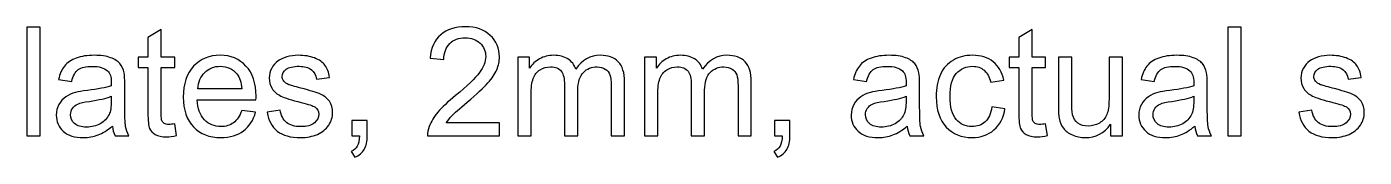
# Model space of a CAD drawing. Header units: millimetres. Extents: x -202 to 204, y -252 to 284.
# Drawn here: x 113.44 to 156.85, y 279.52 to 283.77 of the extents above; entities that cross this region are included whole.
import ezdxf

# ---------------------------------------------------------------- set-up
doc = ezdxf.new("R2010")
doc.units = ezdxf.units.MM
doc.header["$MEASUREMENT"] = 0
doc.layers.add('Layer 1', color=7, linetype='Continuous')

msp = doc.modelspace()

# ---------------------------------------------------------------- linework, layer by layer
at = {"layer": 'Layer 1', "color": 250}
for points, knots in [([(113.4369, 280.2193), (113.4369, 280.2193), (113.4369, 283.7547), (113.4369, 283.7547), (113.4369, 283.7547), (113.4369, 283.7547), (113.8707, 283.7547), (113.8707, 283.7547), (113.8707, 283.7547), (113.8707, 283.7547), (113.8707, 280.2193), (113.8707, 280.2193), (113.8707, 280.2193), (113.8707, 280.2193), (113.4369, 280.2193), (113.4369, 280.2193)], [0, 0, 0, 0, 0.2, 0.2, 0.2, 0.2, 0.4, 0.4, 0.4, 0.4, 0.6, 0.6, 0.6, 0.6, 1, 1, 1, 1]), ([(118.2382, 280.6078), (118.2382, 280.6078), (118.3007, 280.2242), (118.3007, 280.2242), (118.3007, 280.2242), (118.1789, 280.1987), (118.0694, 280.1856), (117.9731, 280.1856), (117.9731, 280.1856), (117.8151, 280.1856), (117.6933, 280.2102), (117.606, 280.2605), (117.606, 280.2605), (117.5196, 280.3098), (117.4587, 280.3757), (117.4233, 280.4572), (117.4233, 280.4572), (117.3879, 280.5379), (117.3698, 280.7091), (117.3698, 280.9692), (117.3698, 280.9692), (117.3698, 280.9692), (117.3698, 282.4426), (117.3698, 282.4426), (117.3698, 282.4426), (117.3698, 282.4426), (117.0512, 282.4426), (117.0512, 282.4426), (117.0512, 282.4426), (117.0512, 282.4426), (117.0512, 282.7801), (117.0512, 282.7801), (117.0512, 282.7801), (117.0512, 282.7801), (117.3698, 282.7801), (117.3698, 282.7801), (117.3698, 282.7801), (117.3698, 282.7801), (117.3698, 283.4147), (117.3698, 283.4147), (117.3698, 283.4147), (117.3698, 283.4147), (117.8019, 283.6748), (117.8019, 283.6748), (117.8019, 283.6748), (117.8019, 283.6748), (117.8019, 282.7801), (117.8019, 282.7801), (117.8019, 282.7801), (117.8019, 282.7801), (118.2382, 282.7801), (118.2382, 282.7801), (118.2382, 282.7801), (118.2382, 282.7801), (118.2382, 282.4426), (118.2382, 282.4426), (118.2382, 282.4426), (118.2382, 282.4426), (117.8019, 282.4426), (117.8019, 282.4426), (117.8019, 282.4426), (117.8019, 282.4426), (117.8019, 280.9453), (117.8019, 280.9453), (117.8019, 280.9453), (117.8019, 280.821), (117.8093, 280.742), (117.8242, 280.7066), (117.8242, 280.7066), (117.8398, 280.6712), (117.8645, 280.6432), (117.8991, 280.6218), (117.8991, 280.6218), (117.9336, 280.6012), (117.983, 280.5905), (118.0472, 280.5905), (118.0472, 280.5905), (118.0958, 280.5905), (118.1592, 280.5963), (118.2382, 280.6078)], [0, 0, 0, 0, 0.047619, 0.047619, 0.047619, 0.047619, 0.0952381, 0.0952381, 0.0952381, 0.0952381, 0.1428571, 0.1428571, 0.1428571, 0.1428571, 0.1904762, 0.1904762, 0.1904762, 0.1904762, 0.2380952, 0.2380952, 0.2380952, 0.2380952, 0.2857143, 0.2857143, 0.2857143, 0.2857143, 0.3333333, 0.3333333, 0.3333333, 0.3333333, 0.3809524, 0.3809524, 0.3809524, 0.3809524, 0.4285714, 0.4285714, 0.4285714, 0.4285714, 0.4761905, 0.4761905, 0.4761905, 0.4761905, 0.5238095, 0.5238095, 0.5238095, 0.5238095, 0.5714286, 0.5714286, 0.5714286, 0.5714286, 0.6190476, 0.6190476, 0.6190476, 0.6190476, 0.6666667, 0.6666667, 0.6666667, 0.6666667, 0.7142857, 0.7142857, 0.7142857, 0.7142857, 0.7619048, 0.7619048, 0.7619048, 0.7619048, 0.8095238, 0.8095238, 0.8095238, 0.8095238, 0.8571429, 0.8571429, 0.8571429, 0.8571429, 0.9047619, 0.9047619, 0.9047619, 0.9047619, 1, 1, 1, 1]), ([(128.7843, 280.6366), (128.7843, 280.6366), (128.7843, 280.2193), (128.7843, 280.2193), (128.7843, 280.2193), (128.7843, 280.2193), (126.4474, 280.2193), (126.4474, 280.2193), (126.4474, 280.2193), (126.4441, 280.3238), (126.4606, 280.4243), (126.4976, 280.5206), (126.4976, 280.5206), (126.5569, 280.6803), (126.6524, 280.8367), (126.7832, 280.9914), (126.7832, 280.9914), (126.915, 281.1453), (127.1043, 281.3239), (127.3512, 281.5264), (127.3512, 281.5264), (127.7356, 281.8417), (127.9957, 282.0911), (128.1307, 282.2755), (128.1307, 282.2755), (128.2657, 282.459), (128.3332, 282.6336), (128.3332, 282.7974), (128.3332, 282.7974), (128.3332, 282.9694), (128.2715, 283.1143), (128.1488, 283.2328), (128.1488, 283.2328), (128.0254, 283.3505), (127.8648, 283.4098), (127.6673, 283.4098), (127.6673, 283.4098), (127.4582, 283.4098), (127.2911, 283.3472), (127.166, 283.2213), (127.166, 283.2213), (127.0401, 283.0962), (126.9767, 282.9225), (126.975, 282.701), (126.975, 282.701), (126.975, 282.701), (126.5289, 282.7463), (126.5289, 282.7463), (126.5289, 282.7463), (126.5594, 283.0797), (126.6746, 283.3332), (126.8738, 283.5077), (126.8738, 283.5077), (127.073, 283.6822), (127.3413, 283.7695), (127.6772, 283.7695), (127.6772, 283.7695), (128.0163, 283.7695), (128.2846, 283.6748), (128.4822, 283.4871), (128.4822, 283.4871), (128.6806, 283.2986), (128.7793, 283.0657), (128.7793, 282.7875), (128.7793, 282.7875), (128.7793, 282.6459), (128.7505, 282.5068), (128.6921, 282.3701), (128.6921, 282.3701), (128.6345, 282.2335), (128.5382, 282.0895), (128.404, 281.9388), (128.404, 281.9388), (128.2698, 281.7874), (128.0468, 281.5799), (127.7348, 281.3165), (127.7348, 281.3165), (127.4747, 281.0976), (127.3076, 280.9494), (127.2335, 280.8712), (127.2335, 280.8712), (127.1594, 280.7938), (127.0985, 280.7156), (127.0499, 280.6366), (127.0499, 280.6366), (127.0499, 280.6366), (128.7843, 280.6366), (128.7843, 280.6366)], [0, 0, 0, 0, 0.0434783, 0.0434783, 0.0434783, 0.0434783, 0.0869565, 0.0869565, 0.0869565, 0.0869565, 0.1304348, 0.1304348, 0.1304348, 0.1304348, 0.173913, 0.173913, 0.173913, 0.173913, 0.2173913, 0.2173913, 0.2173913, 0.2173913, 0.2608696, 0.2608696, 0.2608696, 0.2608696, 0.3043478, 0.3043478, 0.3043478, 0.3043478, 0.3478261, 0.3478261, 0.3478261, 0.3478261, 0.3913043, 0.3913043, 0.3913043, 0.3913043, 0.4347826, 0.4347826, 0.4347826, 0.4347826, 0.4782609, 0.4782609, 0.4782609, 0.4782609, 0.5217391, 0.5217391, 0.5217391, 0.5217391, 0.5652174, 0.5652174, 0.5652174, 0.5652174, 0.6086957, 0.6086957, 0.6086957, 0.6086957, 0.6521739, 0.6521739, 0.6521739, 0.6521739, 0.6956522, 0.6956522, 0.6956522, 0.6956522, 0.7391304, 0.7391304, 0.7391304, 0.7391304, 0.7826087, 0.7826087, 0.7826087, 0.7826087, 0.826087, 0.826087, 0.826087, 0.826087, 0.8695652, 0.8695652, 0.8695652, 0.8695652, 0.9130435, 0.9130435, 0.9130435, 0.9130435, 1, 1, 1, 1]), ([(146.5064, 280.6078), (146.5064, 280.6078), (146.5689, 280.2242), (146.5689, 280.2242), (146.5689, 280.2242), (146.4471, 280.1987), (146.3376, 280.1856), (146.2413, 280.1856), (146.2413, 280.1856), (146.0833, 280.1856), (145.9615, 280.2102), (145.8742, 280.2605), (145.8742, 280.2605), (145.7878, 280.3098), (145.7269, 280.3757), (145.6915, 280.4572), (145.6915, 280.4572), (145.6561, 280.5379), (145.638, 280.7091), (145.638, 280.9692), (145.638, 280.9692), (145.638, 280.9692), (145.638, 282.4426), (145.638, 282.4426), (145.638, 282.4426), (145.638, 282.4426), (145.3194, 282.4426), (145.3194, 282.4426), (145.3194, 282.4426), (145.3194, 282.4426), (145.3194, 282.7801), (145.3194, 282.7801), (145.3194, 282.7801), (145.3194, 282.7801), (145.638, 282.7801), (145.638, 282.7801), (145.638, 282.7801), (145.638, 282.7801), (145.638, 283.4147), (145.638, 283.4147), (145.638, 283.4147), (145.638, 283.4147), (146.0701, 283.6748), (146.0701, 283.6748), (146.0701, 283.6748), (146.0701, 283.6748), (146.0701, 282.7801), (146.0701, 282.7801), (146.0701, 282.7801), (146.0701, 282.7801), (146.5064, 282.7801), (146.5064, 282.7801), (146.5064, 282.7801), (146.5064, 282.7801), (146.5064, 282.4426), (146.5064, 282.4426), (146.5064, 282.4426), (146.5064, 282.4426), (146.0701, 282.4426), (146.0701, 282.4426), (146.0701, 282.4426), (146.0701, 282.4426), (146.0701, 280.9453), (146.0701, 280.9453), (146.0701, 280.9453), (146.0701, 280.821), (146.0775, 280.742), (146.0924, 280.7066), (146.0924, 280.7066), (146.108, 280.6712), (146.1327, 280.6432), (146.1673, 280.6218), (146.1673, 280.6218), (146.2018, 280.6012), (146.2512, 280.5905), (146.3154, 280.5905), (146.3154, 280.5905), (146.364, 280.5905), (146.4274, 280.5963), (146.5064, 280.6078)], [0, 0, 0, 0, 0.047619, 0.047619, 0.047619, 0.047619, 0.0952381, 0.0952381, 0.0952381, 0.0952381, 0.1428571, 0.1428571, 0.1428571, 0.1428571, 0.1904762, 0.1904762, 0.1904762, 0.1904762, 0.2380952, 0.2380952, 0.2380952, 0.2380952, 0.2857143, 0.2857143, 0.2857143, 0.2857143, 0.3333333, 0.3333333, 0.3333333, 0.3333333, 0.3809524, 0.3809524, 0.3809524, 0.3809524, 0.4285714, 0.4285714, 0.4285714, 0.4285714, 0.4761905, 0.4761905, 0.4761905, 0.4761905, 0.5238095, 0.5238095, 0.5238095, 0.5238095, 0.5714286, 0.5714286, 0.5714286, 0.5714286, 0.6190476, 0.6190476, 0.6190476, 0.6190476, 0.6666667, 0.6666667, 0.6666667, 0.6666667, 0.7142857, 0.7142857, 0.7142857, 0.7142857, 0.7619048, 0.7619048, 0.7619048, 0.7619048, 0.8095238, 0.8095238, 0.8095238, 0.8095238, 0.8571429, 0.8571429, 0.8571429, 0.8571429, 0.9047619, 0.9047619, 0.9047619, 0.9047619, 1, 1, 1, 1]), ([(152.4149, 280.2193), (152.4149, 280.2193), (152.4149, 283.7547), (152.4149, 283.7547), (152.4149, 283.7547), (152.4149, 283.7547), (152.8487, 283.7547), (152.8487, 283.7547), (152.8487, 283.7547), (152.8487, 283.7547), (152.8487, 280.2193), (152.8487, 280.2193), (152.8487, 280.2193), (152.8487, 280.2193), (152.4149, 280.2193), (152.4149, 280.2193)], [0, 0, 0, 0, 0.2, 0.2, 0.2, 0.2, 0.4, 0.4, 0.4, 0.4, 0.6, 0.6, 0.6, 0.6, 1, 1, 1, 1]), ([(116.2149, 280.5354), (116.0536, 280.3987), (115.8988, 280.3024), (115.7507, 280.2456), (115.7507, 280.2456), (115.6017, 280.1897), (115.442, 280.1617), (115.2716, 280.1617), (115.2716, 280.1617), (114.9901, 280.1617), (114.7744, 280.23), (114.623, 280.3675), (114.623, 280.3675), (114.4723, 280.5049), (114.3966, 280.6811), (114.3966, 280.8943), (114.3966, 280.8943), (114.3966, 281.0202), (114.4246, 281.1346), (114.4822, 281.2383), (114.4822, 281.2383), (114.539, 281.3421), (114.6139, 281.4252), (114.7061, 281.4877), (114.7061, 281.4877), (114.7991, 281.5503), (114.9028, 281.598), (115.0189, 281.6302), (115.0189, 281.6302), (115.1037, 281.6524), (115.2321, 281.6746), (115.4041, 281.6952), (115.4041, 281.6952), (115.7548, 281.7372), (116.0133, 281.7865), (116.1787, 281.845), (116.1787, 281.845), (116.1803, 281.9043), (116.1812, 281.9421), (116.1812, 281.9578), (116.1812, 281.9578), (116.1812, 282.1347), (116.14, 282.2598), (116.0577, 282.3315), (116.0577, 282.3315), (115.9474, 282.4302), (115.782, 282.4788), (115.5638, 282.4788), (115.5638, 282.4788), (115.3597, 282.4788), (115.2091, 282.4434), (115.1111, 282.3718), (115.1111, 282.3718), (115.014, 282.3002), (114.9424, 282.1734), (114.8954, 281.9915), (114.8954, 281.9915), (114.8954, 281.9915), (114.4715, 282.0499), (114.4715, 282.0499), (114.4715, 282.0499), (114.5102, 282.231), (114.5736, 282.3784), (114.6617, 282.4895), (114.6617, 282.4895), (114.7497, 282.6014), (114.8782, 282.6879), (115.0452, 282.748), (115.0452, 282.748), (115.2123, 282.8081), (115.4058, 282.8385), (115.6264, 282.8385), (115.6264, 282.8385), (115.8453, 282.8385), (116.0223, 282.8122), (116.1589, 282.7611), (116.1589, 282.7611), (116.2956, 282.7093), (116.396, 282.6451), (116.461, 282.5669), (116.461, 282.5669), (116.5252, 282.4887), (116.5697, 282.3907), (116.596, 282.2714), (116.596, 282.2714), (116.61, 282.1973), (116.6174, 282.0639), (116.6174, 281.8713), (116.6174, 281.8713), (116.6174, 281.8713), (116.6174, 281.2927), (116.6174, 281.2927), (116.6174, 281.2927), (116.6174, 280.8885), (116.6265, 280.6333), (116.6454, 280.5272), (116.6454, 280.5272), (116.6635, 280.4201), (116.7006, 280.3173), (116.7549, 280.2193), (116.7549, 280.2193), (116.7549, 280.2193), (116.3014, 280.2193), (116.3014, 280.2193), (116.3014, 280.2193), (116.2569, 280.309), (116.2273, 280.4144), (116.2149, 280.5354)], [0, 0, 0, 0, 0.0357143, 0.0357143, 0.0357143, 0.0357143, 0.0714286, 0.0714286, 0.0714286, 0.0714286, 0.1071429, 0.1071429, 0.1071429, 0.1071429, 0.1428571, 0.1428571, 0.1428571, 0.1428571, 0.1785714, 0.1785714, 0.1785714, 0.1785714, 0.2142857, 0.2142857, 0.2142857, 0.2142857, 0.25, 0.25, 0.25, 0.25, 0.2857143, 0.2857143, 0.2857143, 0.2857143, 0.3214286, 0.3214286, 0.3214286, 0.3214286, 0.3571429, 0.3571429, 0.3571429, 0.3571429, 0.3928571, 0.3928571, 0.3928571, 0.3928571, 0.4285714, 0.4285714, 0.4285714, 0.4285714, 0.4642857, 0.4642857, 0.4642857, 0.4642857, 0.5, 0.5, 0.5, 0.5, 0.5357143, 0.5357143, 0.5357143, 0.5357143, 0.5714286, 0.5714286, 0.5714286, 0.5714286, 0.6071429, 0.6071429, 0.6071429, 0.6071429, 0.6428571, 0.6428571, 0.6428571, 0.6428571, 0.6785714, 0.6785714, 0.6785714, 0.6785714, 0.7142857, 0.7142857, 0.7142857, 0.7142857, 0.75, 0.75, 0.75, 0.75, 0.7857143, 0.7857143, 0.7857143, 0.7857143, 0.8214286, 0.8214286, 0.8214286, 0.8214286, 0.8571429, 0.8571429, 0.8571429, 0.8571429, 0.8928571, 0.8928571, 0.8928571, 0.8928571, 0.9285714, 0.9285714, 0.9285714, 0.9285714, 1, 1, 1, 1]), ([(120.4154, 281.0441), (120.4154, 281.0441), (120.864, 280.9889), (120.864, 280.9889), (120.864, 280.9889), (120.7932, 280.7264), (120.6624, 280.523), (120.4714, 280.3782), (120.4714, 280.3782), (120.2796, 280.2341), (120.0351, 280.1617), (119.738, 280.1617), (119.738, 280.1617), (119.3634, 280.1617), (119.0663, 280.2769), (118.8473, 280.5074), (118.8473, 280.5074), (118.6276, 280.7379), (118.5181, 281.0614), (118.5181, 281.4779), (118.5181, 281.4779), (118.5181, 281.9092), (118.6292, 282.2434), (118.8506, 282.4813), (118.8506, 282.4813), (119.0729, 282.7192), (119.3602, 282.8385), (119.7141, 282.8385), (119.7141, 282.8385), (120.0565, 282.8385), (120.3364, 282.7216), (120.5529, 282.4887), (120.5529, 282.4887), (120.7702, 282.2557), (120.8788, 281.9273), (120.8788, 281.505), (120.8788, 281.505), (120.8788, 281.4787), (120.878, 281.44), (120.8764, 281.389), (120.8764, 281.389), (120.8764, 281.389), (118.9667, 281.389), (118.9667, 281.389), (118.9667, 281.389), (118.9823, 281.1075), (119.0622, 280.8918), (119.2054, 280.7428), (119.2054, 280.7428), (119.3486, 280.593), (119.5264, 280.5181), (119.7404, 280.5181), (119.7404, 280.5181), (119.8993, 280.5181), (120.0351, 280.5601), (120.1479, 280.644), (120.1479, 280.644), (120.2607, 280.7272), (120.3496, 280.8605), (120.4154, 281.0441)], [0, 0, 0, 0, 0.0625, 0.0625, 0.0625, 0.0625, 0.125, 0.125, 0.125, 0.125, 0.1875, 0.1875, 0.1875, 0.1875, 0.25, 0.25, 0.25, 0.25, 0.3125, 0.3125, 0.3125, 0.3125, 0.375, 0.375, 0.375, 0.375, 0.4375, 0.4375, 0.4375, 0.4375, 0.5, 0.5, 0.5, 0.5, 0.5625, 0.5625, 0.5625, 0.5625, 0.625, 0.625, 0.625, 0.625, 0.6875, 0.6875, 0.6875, 0.6875, 0.75, 0.75, 0.75, 0.75, 0.8125, 0.8125, 0.8125, 0.8125, 0.875, 0.875, 0.875, 0.875, 1, 1, 1, 1]), ([(121.2361, 280.984), (121.2361, 280.984), (121.6649, 281.0515), (121.6649, 281.0515), (121.6649, 281.0515), (121.6888, 280.8795), (121.7563, 280.7478), (121.8666, 280.6556), (121.8666, 280.6556), (121.9761, 280.5642), (122.13, 280.5181), (122.3284, 280.5181), (122.3284, 280.5181), (122.5276, 280.5181), (122.6757, 280.5593), (122.772, 280.6399), (122.772, 280.6399), (122.8684, 280.7214), (122.9169, 280.8169), (122.9169, 280.9255), (122.9169, 280.9255), (122.9169, 281.0243), (122.8741, 281.1009), (122.7885, 281.1577), (122.7885, 281.1577), (122.7292, 281.1964), (122.5811, 281.2449), (122.3448, 281.3042), (122.3448, 281.3042), (122.0271, 281.3849), (121.8057, 281.454), (121.683, 281.5133), (121.683, 281.5133), (121.5604, 281.5717), (121.4666, 281.6532), (121.4032, 281.7569), (121.4032, 281.7569), (121.3398, 281.8606), (121.3077, 281.975), (121.3077, 282.1002), (121.3077, 282.1002), (121.3077, 282.2146), (121.334, 282.3199), (121.3867, 282.4171), (121.3867, 282.4171), (121.4386, 282.515), (121.5102, 282.5957), (121.5999, 282.6599), (121.5999, 282.6599), (121.6674, 282.7093), (121.7596, 282.7521), (121.8757, 282.7867), (121.8757, 282.7867), (121.9925, 282.8212), (122.1177, 282.8385), (122.251, 282.8385), (122.251, 282.8385), (122.4518, 282.8385), (122.628, 282.8089), (122.7803, 282.7513), (122.7803, 282.7513), (122.9326, 282.6936), (123.0445, 282.6154), (123.1169, 282.5167), (123.1169, 282.5167), (123.1894, 282.4171), (123.2388, 282.2854), (123.2659, 282.1199), (123.2659, 282.1199), (123.2659, 282.1199), (122.842, 282.0615), (122.842, 282.0615), (122.842, 282.0615), (122.8223, 282.1932), (122.7663, 282.2961), (122.6741, 282.3701), (122.6741, 282.3701), (122.5819, 282.4442), (122.451, 282.4813), (122.2823, 282.4813), (122.2823, 282.4813), (122.0831, 282.4813), (121.9407, 282.4483), (121.8559, 282.3825), (121.8559, 282.3825), (121.7703, 282.3166), (121.7275, 282.2393), (121.7275, 282.1512), (121.7275, 282.1512), (121.7275, 282.0944), (121.7456, 282.0442), (121.781, 281.9989), (121.781, 281.9989), (121.8164, 281.952), (121.8715, 281.9141), (121.9473, 281.8829), (121.9473, 281.8829), (121.9909, 281.8672), (122.1185, 281.8302), (122.3308, 281.7726), (122.3308, 281.7726), (122.6379, 281.6902), (122.8519, 281.6236), (122.9729, 281.5709), (122.9729, 281.5709), (123.0947, 281.519), (123.1902, 281.4425), (123.2593, 281.3429), (123.2593, 281.3429), (123.3285, 281.2433), (123.3631, 281.1198), (123.3631, 280.9716), (123.3631, 280.9716), (123.3631, 280.8268), (123.3203, 280.691), (123.2363, 280.5625), (123.2363, 280.5625), (123.1515, 280.435), (123.0297, 280.3362), (122.8708, 280.2662), (122.8708, 280.2662), (122.712, 280.1963), (122.5317, 280.1617), (122.3308, 280.1617), (122.3308, 280.1617), (121.9975, 280.1617), (121.744, 280.2308), (121.5694, 280.3691), (121.5694, 280.3691), (121.3949, 280.5074), (121.2838, 280.7124), (121.2361, 280.984)], [0, 0, 0, 0, 0.0294118, 0.0294118, 0.0294118, 0.0294118, 0.0588235, 0.0588235, 0.0588235, 0.0588235, 0.0882353, 0.0882353, 0.0882353, 0.0882353, 0.1176471, 0.1176471, 0.1176471, 0.1176471, 0.1470588, 0.1470588, 0.1470588, 0.1470588, 0.1764706, 0.1764706, 0.1764706, 0.1764706, 0.2058824, 0.2058824, 0.2058824, 0.2058824, 0.2352941, 0.2352941, 0.2352941, 0.2352941, 0.2647059, 0.2647059, 0.2647059, 0.2647059, 0.2941176, 0.2941176, 0.2941176, 0.2941176, 0.3235294, 0.3235294, 0.3235294, 0.3235294, 0.3529412, 0.3529412, 0.3529412, 0.3529412, 0.3823529, 0.3823529, 0.3823529, 0.3823529, 0.4117647, 0.4117647, 0.4117647, 0.4117647, 0.4411765, 0.4411765, 0.4411765, 0.4411765, 0.4705882, 0.4705882, 0.4705882, 0.4705882, 0.5, 0.5, 0.5, 0.5, 0.5294118, 0.5294118, 0.5294118, 0.5294118, 0.5588235, 0.5588235, 0.5588235, 0.5588235, 0.5882353, 0.5882353, 0.5882353, 0.5882353, 0.6176471, 0.6176471, 0.6176471, 0.6176471, 0.6470588, 0.6470588, 0.6470588, 0.6470588, 0.6764706, 0.6764706, 0.6764706, 0.6764706, 0.7058824, 0.7058824, 0.7058824, 0.7058824, 0.7352941, 0.7352941, 0.7352941, 0.7352941, 0.7647059, 0.7647059, 0.7647059, 0.7647059, 0.7941176, 0.7941176, 0.7941176, 0.7941176, 0.8235294, 0.8235294, 0.8235294, 0.8235294, 0.8529412, 0.8529412, 0.8529412, 0.8529412, 0.8823529, 0.8823529, 0.8823529, 0.8823529, 0.9117647, 0.9117647, 0.9117647, 0.9117647, 0.9411765, 0.9411765, 0.9411765, 0.9411765, 1, 1, 1, 1]), ([(129.3704, 280.2193), (129.3704, 280.2193), (129.3704, 282.7801), (129.3704, 282.7801), (129.3704, 282.7801), (129.3704, 282.7801), (129.7581, 282.7801), (129.7581, 282.7801), (129.7581, 282.7801), (129.7581, 282.7801), (129.7581, 282.4212), (129.7581, 282.4212), (129.7581, 282.4212), (129.8387, 282.5463), (129.9457, 282.6475), (130.0791, 282.7233), (130.0791, 282.7233), (130.2124, 282.7998), (130.3647, 282.8385), (130.5351, 282.8385), (130.5351, 282.8385), (130.7244, 282.8385), (130.88, 282.799), (131.001, 282.72), (131.001, 282.72), (131.1228, 282.641), (131.2084, 282.5315), (131.2578, 282.3899), (131.2578, 282.3899), (131.4611, 282.6887), (131.7245, 282.8385), (132.0488, 282.8385), (132.0488, 282.8385), (132.3032, 282.8385), (132.4983, 282.7677), (132.6349, 282.627), (132.6349, 282.627), (132.7715, 282.4862), (132.8399, 282.2697), (132.8399, 281.9775), (132.8399, 281.9775), (132.8399, 281.9775), (132.8399, 280.2193), (132.8399, 280.2193), (132.8399, 280.2193), (132.8399, 280.2193), (132.4085, 280.2193), (132.4085, 280.2193), (132.4085, 280.2193), (132.4085, 280.2193), (132.4085, 281.8326), (132.4085, 281.8326), (132.4085, 281.8326), (132.4085, 282.0063), (132.3946, 282.1314), (132.3666, 282.208), (132.3666, 282.208), (132.3378, 282.2837), (132.2867, 282.3455), (132.2135, 282.3924), (132.2135, 282.3924), (132.1394, 282.4385), (132.0521, 282.4623), (131.9525, 282.4623), (131.9525, 282.4623), (131.7723, 282.4623), (131.6233, 282.4022), (131.5039, 282.2821), (131.5039, 282.2821), (131.3854, 282.1627), (131.3253, 281.9709), (131.3253, 281.7075), (131.3253, 281.7075), (131.3253, 281.7075), (131.3253, 280.2193), (131.3253, 280.2193), (131.3253, 280.2193), (131.3253, 280.2193), (130.8915, 280.2193), (130.8915, 280.2193), (130.8915, 280.2193), (130.8915, 280.2193), (130.8915, 281.8829), (130.8915, 281.8829), (130.8915, 281.8829), (130.8915, 282.0763), (130.8561, 282.2212), (130.7853, 282.3175), (130.7853, 282.3175), (130.7145, 282.4138), (130.5993, 282.4623), (130.438, 282.4623), (130.438, 282.4623), (130.3161, 282.4623), (130.2034, 282.4302), (130.0997, 282.3652), (130.0997, 282.3652), (129.9959, 282.301), (129.9202, 282.2072), (129.8741, 282.0837), (129.8741, 282.0837), (129.8272, 281.9594), (129.8042, 281.7808), (129.8042, 281.5478), (129.8042, 281.5478), (129.8042, 281.5478), (129.8042, 280.2193), (129.8042, 280.2193), (129.8042, 280.2193), (129.8042, 280.2193), (129.3704, 280.2193), (129.3704, 280.2193)], [0, 0, 0, 0, 0.0344828, 0.0344828, 0.0344828, 0.0344828, 0.0689655, 0.0689655, 0.0689655, 0.0689655, 0.1034483, 0.1034483, 0.1034483, 0.1034483, 0.137931, 0.137931, 0.137931, 0.137931, 0.1724138, 0.1724138, 0.1724138, 0.1724138, 0.2068966, 0.2068966, 0.2068966, 0.2068966, 0.2413793, 0.2413793, 0.2413793, 0.2413793, 0.2758621, 0.2758621, 0.2758621, 0.2758621, 0.3103448, 0.3103448, 0.3103448, 0.3103448, 0.3448276, 0.3448276, 0.3448276, 0.3448276, 0.3793103, 0.3793103, 0.3793103, 0.3793103, 0.4137931, 0.4137931, 0.4137931, 0.4137931, 0.4482759, 0.4482759, 0.4482759, 0.4482759, 0.4827586, 0.4827586, 0.4827586, 0.4827586, 0.5172414, 0.5172414, 0.5172414, 0.5172414, 0.5517241, 0.5517241, 0.5517241, 0.5517241, 0.5862069, 0.5862069, 0.5862069, 0.5862069, 0.6206897, 0.6206897, 0.6206897, 0.6206897, 0.6551724, 0.6551724, 0.6551724, 0.6551724, 0.6896552, 0.6896552, 0.6896552, 0.6896552, 0.7241379, 0.7241379, 0.7241379, 0.7241379, 0.7586207, 0.7586207, 0.7586207, 0.7586207, 0.7931034, 0.7931034, 0.7931034, 0.7931034, 0.8275862, 0.8275862, 0.8275862, 0.8275862, 0.862069, 0.862069, 0.862069, 0.862069, 0.8965517, 0.8965517, 0.8965517, 0.8965517, 0.9310345, 0.9310345, 0.9310345, 0.9310345, 1, 1, 1, 1]), ([(133.4844, 280.2193), (133.4844, 280.2193), (133.4844, 282.7801), (133.4844, 282.7801), (133.4844, 282.7801), (133.4844, 282.7801), (133.8721, 282.7801), (133.8721, 282.7801), (133.8721, 282.7801), (133.8721, 282.7801), (133.8721, 282.4212), (133.8721, 282.4212), (133.8721, 282.4212), (133.9527, 282.5463), (134.0597, 282.6475), (134.1931, 282.7233), (134.1931, 282.7233), (134.3264, 282.7998), (134.4787, 282.8385), (134.6491, 282.8385), (134.6491, 282.8385), (134.8384, 282.8385), (134.994, 282.799), (135.115, 282.72), (135.115, 282.72), (135.2368, 282.641), (135.3224, 282.5315), (135.3718, 282.3899), (135.3718, 282.3899), (135.5751, 282.6887), (135.8385, 282.8385), (136.1628, 282.8385), (136.1628, 282.8385), (136.4172, 282.8385), (136.6123, 282.7677), (136.7489, 282.627), (136.7489, 282.627), (136.8855, 282.4862), (136.9539, 282.2697), (136.9539, 281.9775), (136.9539, 281.9775), (136.9539, 281.9775), (136.9539, 280.2193), (136.9539, 280.2193), (136.9539, 280.2193), (136.9539, 280.2193), (136.5225, 280.2193), (136.5225, 280.2193), (136.5225, 280.2193), (136.5225, 280.2193), (136.5225, 281.8326), (136.5225, 281.8326), (136.5225, 281.8326), (136.5225, 282.0063), (136.5086, 282.1314), (136.4806, 282.208), (136.4806, 282.208), (136.4518, 282.2837), (136.4007, 282.3455), (136.3275, 282.3924), (136.3275, 282.3924), (136.2534, 282.4385), (136.1661, 282.4623), (136.0665, 282.4623), (136.0665, 282.4623), (135.8863, 282.4623), (135.7373, 282.4022), (135.6179, 282.2821), (135.6179, 282.2821), (135.4994, 282.1627), (135.4393, 281.9709), (135.4393, 281.7075), (135.4393, 281.7075), (135.4393, 281.7075), (135.4393, 280.2193), (135.4393, 280.2193), (135.4393, 280.2193), (135.4393, 280.2193), (135.0055, 280.2193), (135.0055, 280.2193), (135.0055, 280.2193), (135.0055, 280.2193), (135.0055, 281.8829), (135.0055, 281.8829), (135.0055, 281.8829), (135.0055, 282.0763), (134.9701, 282.2212), (134.8993, 282.3175), (134.8993, 282.3175), (134.8285, 282.4138), (134.7133, 282.4623), (134.552, 282.4623), (134.552, 282.4623), (134.4301, 282.4623), (134.3174, 282.4302), (134.2137, 282.3652), (134.2137, 282.3652), (134.1099, 282.301), (134.0342, 282.2072), (133.9881, 282.0837), (133.9881, 282.0837), (133.9412, 281.9594), (133.9182, 281.7808), (133.9182, 281.5478), (133.9182, 281.5478), (133.9182, 281.5478), (133.9182, 280.2193), (133.9182, 280.2193), (133.9182, 280.2193), (133.9182, 280.2193), (133.4844, 280.2193), (133.4844, 280.2193)], [0, 0, 0, 0, 0.0344828, 0.0344828, 0.0344828, 0.0344828, 0.0689655, 0.0689655, 0.0689655, 0.0689655, 0.1034483, 0.1034483, 0.1034483, 0.1034483, 0.137931, 0.137931, 0.137931, 0.137931, 0.1724138, 0.1724138, 0.1724138, 0.1724138, 0.2068966, 0.2068966, 0.2068966, 0.2068966, 0.2413793, 0.2413793, 0.2413793, 0.2413793, 0.2758621, 0.2758621, 0.2758621, 0.2758621, 0.3103448, 0.3103448, 0.3103448, 0.3103448, 0.3448276, 0.3448276, 0.3448276, 0.3448276, 0.3793103, 0.3793103, 0.3793103, 0.3793103, 0.4137931, 0.4137931, 0.4137931, 0.4137931, 0.4482759, 0.4482759, 0.4482759, 0.4482759, 0.4827586, 0.4827586, 0.4827586, 0.4827586, 0.5172414, 0.5172414, 0.5172414, 0.5172414, 0.5517241, 0.5517241, 0.5517241, 0.5517241, 0.5862069, 0.5862069, 0.5862069, 0.5862069, 0.6206897, 0.6206897, 0.6206897, 0.6206897, 0.6551724, 0.6551724, 0.6551724, 0.6551724, 0.6896552, 0.6896552, 0.6896552, 0.6896552, 0.7241379, 0.7241379, 0.7241379, 0.7241379, 0.7586207, 0.7586207, 0.7586207, 0.7586207, 0.7931034, 0.7931034, 0.7931034, 0.7931034, 0.8275862, 0.8275862, 0.8275862, 0.8275862, 0.862069, 0.862069, 0.862069, 0.862069, 0.8965517, 0.8965517, 0.8965517, 0.8965517, 0.9310345, 0.9310345, 0.9310345, 0.9310345, 1, 1, 1, 1]), ([(142.0137, 280.5354), (141.8524, 280.3987), (141.6976, 280.3024), (141.5495, 280.2456), (141.5495, 280.2456), (141.4005, 280.1897), (141.2408, 280.1617), (141.0704, 280.1617), (141.0704, 280.1617), (140.7889, 280.1617), (140.5732, 280.23), (140.4218, 280.3675), (140.4218, 280.3675), (140.2711, 280.5049), (140.1954, 280.6811), (140.1954, 280.8943), (140.1954, 280.8943), (140.1954, 281.0202), (140.2234, 281.1346), (140.281, 281.2383), (140.281, 281.2383), (140.3378, 281.3421), (140.4127, 281.4252), (140.5049, 281.4877), (140.5049, 281.4877), (140.5979, 281.5503), (140.7016, 281.598), (140.8177, 281.6302), (140.8177, 281.6302), (140.9025, 281.6524), (141.0309, 281.6746), (141.2029, 281.6952), (141.2029, 281.6952), (141.5536, 281.7372), (141.8121, 281.7865), (141.9775, 281.845), (141.9775, 281.845), (141.9791, 281.9043), (141.98, 281.9421), (141.98, 281.9578), (141.98, 281.9578), (141.98, 282.1347), (141.9388, 282.2598), (141.8565, 282.3315), (141.8565, 282.3315), (141.7462, 282.4302), (141.5808, 282.4788), (141.3626, 282.4788), (141.3626, 282.4788), (141.1585, 282.4788), (141.0079, 282.4434), (140.9099, 282.3718), (140.9099, 282.3718), (140.8128, 282.3002), (140.7412, 282.1734), (140.6942, 281.9915), (140.6942, 281.9915), (140.6942, 281.9915), (140.2703, 282.0499), (140.2703, 282.0499), (140.2703, 282.0499), (140.309, 282.231), (140.3724, 282.3784), (140.4605, 282.4895), (140.4605, 282.4895), (140.5485, 282.6014), (140.677, 282.6879), (140.844, 282.748), (140.844, 282.748), (141.0111, 282.8081), (141.2046, 282.8385), (141.4252, 282.8385), (141.4252, 282.8385), (141.6441, 282.8385), (141.8211, 282.8122), (141.9577, 282.7611), (141.9577, 282.7611), (142.0944, 282.7093), (142.1948, 282.6451), (142.2598, 282.5669), (142.2598, 282.5669), (142.324, 282.4887), (142.3685, 282.3907), (142.3948, 282.2714), (142.3948, 282.2714), (142.4088, 282.1973), (142.4162, 282.0639), (142.4162, 281.8713), (142.4162, 281.8713), (142.4162, 281.8713), (142.4162, 281.2927), (142.4162, 281.2927), (142.4162, 281.2927), (142.4162, 280.8885), (142.4253, 280.6333), (142.4442, 280.5272), (142.4442, 280.5272), (142.4623, 280.4201), (142.4994, 280.3173), (142.5537, 280.2193), (142.5537, 280.2193), (142.5537, 280.2193), (142.1002, 280.2193), (142.1002, 280.2193), (142.1002, 280.2193), (142.0557, 280.309), (142.0261, 280.4144), (142.0137, 280.5354)], [0, 0, 0, 0, 0.0357143, 0.0357143, 0.0357143, 0.0357143, 0.0714286, 0.0714286, 0.0714286, 0.0714286, 0.1071429, 0.1071429, 0.1071429, 0.1071429, 0.1428571, 0.1428571, 0.1428571, 0.1428571, 0.1785714, 0.1785714, 0.1785714, 0.1785714, 0.2142857, 0.2142857, 0.2142857, 0.2142857, 0.25, 0.25, 0.25, 0.25, 0.2857143, 0.2857143, 0.2857143, 0.2857143, 0.3214286, 0.3214286, 0.3214286, 0.3214286, 0.3571429, 0.3571429, 0.3571429, 0.3571429, 0.3928571, 0.3928571, 0.3928571, 0.3928571, 0.4285714, 0.4285714, 0.4285714, 0.4285714, 0.4642857, 0.4642857, 0.4642857, 0.4642857, 0.5, 0.5, 0.5, 0.5, 0.5357143, 0.5357143, 0.5357143, 0.5357143, 0.5714286, 0.5714286, 0.5714286, 0.5714286, 0.6071429, 0.6071429, 0.6071429, 0.6071429, 0.6428571, 0.6428571, 0.6428571, 0.6428571, 0.6785714, 0.6785714, 0.6785714, 0.6785714, 0.7142857, 0.7142857, 0.7142857, 0.7142857, 0.75, 0.75, 0.75, 0.75, 0.7857143, 0.7857143, 0.7857143, 0.7857143, 0.8214286, 0.8214286, 0.8214286, 0.8214286, 0.8571429, 0.8571429, 0.8571429, 0.8571429, 0.8928571, 0.8928571, 0.8928571, 0.8928571, 0.9285714, 0.9285714, 0.9285714, 0.9285714, 1, 1, 1, 1]), ([(144.7605, 281.1577), (144.7605, 281.1577), (145.1869, 281.1017), (145.1869, 281.1017), (145.1869, 281.1017), (145.1408, 280.8078), (145.0215, 280.5774), (144.8288, 280.4111), (144.8288, 280.4111), (144.6371, 280.2448), (144.4008, 280.1617), (144.1209, 280.1617), (144.1209, 280.1617), (143.7711, 280.1617), (143.4888, 280.2761), (143.2764, 280.5049), (143.2764, 280.5049), (143.0632, 280.7338), (142.9562, 281.0622), (142.9562, 281.4902), (142.9562, 281.4902), (142.9562, 281.7668), (143.0023, 282.0088), (143.0937, 282.2162), (143.0937, 282.2162), (143.1859, 282.4237), (143.325, 282.5792), (143.5127, 282.6829), (143.5127, 282.6829), (143.6995, 282.7867), (143.9036, 282.8385), (144.1234, 282.8385), (144.1234, 282.8385), (144.4016, 282.8385), (144.6296, 282.7677), (144.8058, 282.627), (144.8058, 282.627), (144.9828, 282.4862), (145.0964, 282.287), (145.1466, 282.0277), (145.1466, 282.0277), (145.1466, 282.0277), (144.7243, 281.9627), (144.7243, 281.9627), (144.7243, 281.9627), (144.684, 282.1347), (144.6132, 282.264), (144.5111, 282.3512), (144.5111, 282.3512), (144.409, 282.4376), (144.2856, 282.4813), (144.1407, 282.4813), (144.1407, 282.4813), (143.9217, 282.4813), (143.744, 282.4031), (143.6073, 282.2459), (143.6073, 282.2459), (143.4707, 282.0895), (143.4024, 281.8417), (143.4024, 281.5026), (143.4024, 281.5026), (143.4024, 281.1585), (143.4682, 280.9083), (143.6007, 280.7519), (143.6007, 280.7519), (143.7324, 280.5963), (143.9045, 280.5181), (144.1168, 280.5181), (144.1168, 280.5181), (144.2872, 280.5181), (144.4288, 280.5708), (144.5432, 280.6753), (144.5432, 280.6753), (144.6576, 280.7799), (144.7301, 280.9404), (144.7605, 281.1577)], [0, 0, 0, 0, 0.05, 0.05, 0.05, 0.05, 0.1, 0.1, 0.1, 0.1, 0.15, 0.15, 0.15, 0.15, 0.2, 0.2, 0.2, 0.2, 0.25, 0.25, 0.25, 0.25, 0.3, 0.3, 0.3, 0.3, 0.35, 0.35, 0.35, 0.35, 0.4, 0.4, 0.4, 0.4, 0.45, 0.45, 0.45, 0.45, 0.5, 0.5, 0.5, 0.5, 0.55, 0.55, 0.55, 0.55, 0.6, 0.6, 0.6, 0.6, 0.65, 0.65, 0.65, 0.65, 0.7, 0.7, 0.7, 0.7, 0.75, 0.75, 0.75, 0.75, 0.8, 0.8, 0.8, 0.8, 0.85, 0.85, 0.85, 0.85, 0.9, 0.9, 0.9, 0.9, 1, 1, 1, 1]), ([(148.6095, 280.2193), (148.6095, 280.2193), (148.6095, 280.5955), (148.6095, 280.5955), (148.6095, 280.5955), (148.4095, 280.3057), (148.1387, 280.1617), (147.7963, 280.1617), (147.7963, 280.1617), (147.6456, 280.1617), (147.5041, 280.1905), (147.3732, 280.2481), (147.3732, 280.2481), (147.2423, 280.3057), (147.1452, 280.379), (147.0818, 280.4662), (147.0818, 280.4662), (147.0176, 280.5543), (146.9731, 280.6613), (146.9476, 280.7881), (146.9476, 280.7881), (146.9303, 280.8737), (146.9213, 281.0087), (146.9213, 281.1939), (146.9213, 281.1939), (146.9213, 281.1939), (146.9213, 282.7801), (146.9213, 282.7801), (146.9213, 282.7801), (146.9213, 282.7801), (147.3551, 282.7801), (147.3551, 282.7801), (147.3551, 282.7801), (147.3551, 282.7801), (147.3551, 281.3602), (147.3551, 281.3602), (147.3551, 281.3602), (147.3551, 281.133), (147.3641, 280.9807), (147.3814, 280.9017), (147.3814, 280.9017), (147.4094, 280.7873), (147.467, 280.6984), (147.5551, 280.6325), (147.5551, 280.6325), (147.644, 280.5675), (147.7535, 280.5354), (147.8835, 280.5354), (147.8835, 280.5354), (148.0136, 280.5354), (148.1354, 280.5683), (148.2498, 280.635), (148.2498, 280.635), (148.3642, 280.7017), (148.4449, 280.793), (148.4918, 280.9074), (148.4918, 280.9074), (148.5396, 281.0227), (148.5634, 281.1898), (148.5634, 281.4079), (148.5634, 281.4079), (148.5634, 281.4079), (148.5634, 282.7801), (148.5634, 282.7801), (148.5634, 282.7801), (148.5634, 282.7801), (148.9972, 282.7801), (148.9972, 282.7801), (148.9972, 282.7801), (148.9972, 282.7801), (148.9972, 280.2193), (148.9972, 280.2193), (148.9972, 280.2193), (148.9972, 280.2193), (148.6095, 280.2193), (148.6095, 280.2193)], [0, 0, 0, 0, 0.05, 0.05, 0.05, 0.05, 0.1, 0.1, 0.1, 0.1, 0.15, 0.15, 0.15, 0.15, 0.2, 0.2, 0.2, 0.2, 0.25, 0.25, 0.25, 0.25, 0.3, 0.3, 0.3, 0.3, 0.35, 0.35, 0.35, 0.35, 0.4, 0.4, 0.4, 0.4, 0.45, 0.45, 0.45, 0.45, 0.5, 0.5, 0.5, 0.5, 0.55, 0.55, 0.55, 0.55, 0.6, 0.6, 0.6, 0.6, 0.65, 0.65, 0.65, 0.65, 0.7, 0.7, 0.7, 0.7, 0.75, 0.75, 0.75, 0.75, 0.8, 0.8, 0.8, 0.8, 0.85, 0.85, 0.85, 0.85, 0.9, 0.9, 0.9, 0.9, 1, 1, 1, 1]), ([(151.3489, 280.5354), (151.1876, 280.3987), (151.0328, 280.3024), (150.8847, 280.2456), (150.8847, 280.2456), (150.7357, 280.1897), (150.576, 280.1617), (150.4056, 280.1617), (150.4056, 280.1617), (150.1241, 280.1617), (149.9084, 280.23), (149.757, 280.3675), (149.757, 280.3675), (149.6063, 280.5049), (149.5306, 280.6811), (149.5306, 280.8943), (149.5306, 280.8943), (149.5306, 281.0202), (149.5586, 281.1346), (149.6162, 281.2383), (149.6162, 281.2383), (149.673, 281.3421), (149.7479, 281.4252), (149.8401, 281.4877), (149.8401, 281.4877), (149.9331, 281.5503), (150.0368, 281.598), (150.1529, 281.6302), (150.1529, 281.6302), (150.2377, 281.6524), (150.3661, 281.6746), (150.5381, 281.6952), (150.5381, 281.6952), (150.8888, 281.7372), (151.1473, 281.7865), (151.3127, 281.845), (151.3127, 281.845), (151.3143, 281.9043), (151.3152, 281.9421), (151.3152, 281.9578), (151.3152, 281.9578), (151.3152, 282.1347), (151.274, 282.2598), (151.1917, 282.3315), (151.1917, 282.3315), (151.0814, 282.4302), (150.916, 282.4788), (150.6978, 282.4788), (150.6978, 282.4788), (150.4937, 282.4788), (150.3431, 282.4434), (150.2451, 282.3718), (150.2451, 282.3718), (150.148, 282.3002), (150.0764, 282.1734), (150.0294, 281.9915), (150.0294, 281.9915), (150.0294, 281.9915), (149.6055, 282.0499), (149.6055, 282.0499), (149.6055, 282.0499), (149.6442, 282.231), (149.7076, 282.3784), (149.7957, 282.4895), (149.7957, 282.4895), (149.8837, 282.6014), (150.0122, 282.6879), (150.1792, 282.748), (150.1792, 282.748), (150.3463, 282.8081), (150.5398, 282.8385), (150.7604, 282.8385), (150.7604, 282.8385), (150.9793, 282.8385), (151.1563, 282.8122), (151.2929, 282.7611), (151.2929, 282.7611), (151.4296, 282.7093), (151.53, 282.6451), (151.595, 282.5669), (151.595, 282.5669), (151.6592, 282.4887), (151.7037, 282.3907), (151.73, 282.2714), (151.73, 282.2714), (151.744, 282.1973), (151.7514, 282.0639), (151.7514, 281.8713), (151.7514, 281.8713), (151.7514, 281.8713), (151.7514, 281.2927), (151.7514, 281.2927), (151.7514, 281.2927), (151.7514, 280.8885), (151.7605, 280.6333), (151.7794, 280.5272), (151.7794, 280.5272), (151.7975, 280.4201), (151.8346, 280.3173), (151.8889, 280.2193), (151.8889, 280.2193), (151.8889, 280.2193), (151.4354, 280.2193), (151.4354, 280.2193), (151.4354, 280.2193), (151.3909, 280.309), (151.3613, 280.4144), (151.3489, 280.5354)], [0, 0, 0, 0, 0.0357143, 0.0357143, 0.0357143, 0.0357143, 0.0714286, 0.0714286, 0.0714286, 0.0714286, 0.1071429, 0.1071429, 0.1071429, 0.1071429, 0.1428571, 0.1428571, 0.1428571, 0.1428571, 0.1785714, 0.1785714, 0.1785714, 0.1785714, 0.2142857, 0.2142857, 0.2142857, 0.2142857, 0.25, 0.25, 0.25, 0.25, 0.2857143, 0.2857143, 0.2857143, 0.2857143, 0.3214286, 0.3214286, 0.3214286, 0.3214286, 0.3571429, 0.3571429, 0.3571429, 0.3571429, 0.3928571, 0.3928571, 0.3928571, 0.3928571, 0.4285714, 0.4285714, 0.4285714, 0.4285714, 0.4642857, 0.4642857, 0.4642857, 0.4642857, 0.5, 0.5, 0.5, 0.5, 0.5357143, 0.5357143, 0.5357143, 0.5357143, 0.5714286, 0.5714286, 0.5714286, 0.5714286, 0.6071429, 0.6071429, 0.6071429, 0.6071429, 0.6428571, 0.6428571, 0.6428571, 0.6428571, 0.6785714, 0.6785714, 0.6785714, 0.6785714, 0.7142857, 0.7142857, 0.7142857, 0.7142857, 0.75, 0.75, 0.75, 0.75, 0.7857143, 0.7857143, 0.7857143, 0.7857143, 0.8214286, 0.8214286, 0.8214286, 0.8214286, 0.8571429, 0.8571429, 0.8571429, 0.8571429, 0.8928571, 0.8928571, 0.8928571, 0.8928571, 0.9285714, 0.9285714, 0.9285714, 0.9285714, 1, 1, 1, 1]), ([(154.7205, 280.984), (154.7205, 280.984), (155.1493, 281.0515), (155.1493, 281.0515), (155.1493, 281.0515), (155.1732, 280.8795), (155.2407, 280.7478), (155.351, 280.6556), (155.351, 280.6556), (155.4605, 280.5642), (155.6144, 280.5181), (155.8128, 280.5181), (155.8128, 280.5181), (156.012, 280.5181), (156.1601, 280.5593), (156.2564, 280.6399), (156.2564, 280.6399), (156.3528, 280.7214), (156.4013, 280.8169), (156.4013, 280.9255), (156.4013, 280.9255), (156.4013, 281.0243), (156.3585, 281.1009), (156.2729, 281.1577), (156.2729, 281.1577), (156.2136, 281.1964), (156.0655, 281.2449), (155.8292, 281.3042), (155.8292, 281.3042), (155.5115, 281.3849), (155.2901, 281.454), (155.1674, 281.5133), (155.1674, 281.5133), (155.0448, 281.5717), (154.951, 281.6532), (154.8876, 281.7569), (154.8876, 281.7569), (154.8242, 281.8606), (154.7921, 281.975), (154.7921, 282.1002), (154.7921, 282.1002), (154.7921, 282.2146), (154.8184, 282.3199), (154.8711, 282.4171), (154.8711, 282.4171), (154.923, 282.515), (154.9946, 282.5957), (155.0843, 282.6599), (155.0843, 282.6599), (155.1518, 282.7093), (155.244, 282.7521), (155.3601, 282.7867), (155.3601, 282.7867), (155.4769, 282.8212), (155.6021, 282.8385), (155.7354, 282.8385), (155.7354, 282.8385), (155.9362, 282.8385), (156.1124, 282.8089), (156.2647, 282.7513), (156.2647, 282.7513), (156.417, 282.6936), (156.5289, 282.6154), (156.6013, 282.5167), (156.6013, 282.5167), (156.6738, 282.4171), (156.7232, 282.2854), (156.7503, 282.1199), (156.7503, 282.1199), (156.7503, 282.1199), (156.3264, 282.0615), (156.3264, 282.0615), (156.3264, 282.0615), (156.3067, 282.1932), (156.2507, 282.2961), (156.1585, 282.3701), (156.1585, 282.3701), (156.0663, 282.4442), (155.9354, 282.4813), (155.7667, 282.4813), (155.7667, 282.4813), (155.5675, 282.4813), (155.4251, 282.4483), (155.3403, 282.3825), (155.3403, 282.3825), (155.2547, 282.3166), (155.2119, 282.2393), (155.2119, 282.1512), (155.2119, 282.1512), (155.2119, 282.0944), (155.23, 282.0442), (155.2654, 281.9989), (155.2654, 281.9989), (155.3008, 281.952), (155.3559, 281.9141), (155.4317, 281.8829), (155.4317, 281.8829), (155.4753, 281.8672), (155.6029, 281.8302), (155.8152, 281.7726), (155.8152, 281.7726), (156.1223, 281.6902), (156.3363, 281.6236), (156.4573, 281.5709), (156.4573, 281.5709), (156.5791, 281.519), (156.6746, 281.4425), (156.7437, 281.3429), (156.7437, 281.3429), (156.8129, 281.2433), (156.8475, 281.1198), (156.8475, 280.9716), (156.8475, 280.9716), (156.8475, 280.8268), (156.8047, 280.691), (156.7207, 280.5625), (156.7207, 280.5625), (156.6359, 280.435), (156.5141, 280.3362), (156.3552, 280.2662), (156.3552, 280.2662), (156.1964, 280.1963), (156.0161, 280.1617), (155.8152, 280.1617), (155.8152, 280.1617), (155.4819, 280.1617), (155.2284, 280.2308), (155.0538, 280.3691), (155.0538, 280.3691), (154.8793, 280.5074), (154.7682, 280.7124), (154.7205, 280.984)], [0, 0, 0, 0, 0.0294118, 0.0294118, 0.0294118, 0.0294118, 0.0588235, 0.0588235, 0.0588235, 0.0588235, 0.0882353, 0.0882353, 0.0882353, 0.0882353, 0.1176471, 0.1176471, 0.1176471, 0.1176471, 0.1470588, 0.1470588, 0.1470588, 0.1470588, 0.1764706, 0.1764706, 0.1764706, 0.1764706, 0.2058824, 0.2058824, 0.2058824, 0.2058824, 0.2352941, 0.2352941, 0.2352941, 0.2352941, 0.2647059, 0.2647059, 0.2647059, 0.2647059, 0.2941176, 0.2941176, 0.2941176, 0.2941176, 0.3235294, 0.3235294, 0.3235294, 0.3235294, 0.3529412, 0.3529412, 0.3529412, 0.3529412, 0.3823529, 0.3823529, 0.3823529, 0.3823529, 0.4117647, 0.4117647, 0.4117647, 0.4117647, 0.4411765, 0.4411765, 0.4411765, 0.4411765, 0.4705882, 0.4705882, 0.4705882, 0.4705882, 0.5, 0.5, 0.5, 0.5, 0.5294118, 0.5294118, 0.5294118, 0.5294118, 0.5588235, 0.5588235, 0.5588235, 0.5588235, 0.5882353, 0.5882353, 0.5882353, 0.5882353, 0.6176471, 0.6176471, 0.6176471, 0.6176471, 0.6470588, 0.6470588, 0.6470588, 0.6470588, 0.6764706, 0.6764706, 0.6764706, 0.6764706, 0.7058824, 0.7058824, 0.7058824, 0.7058824, 0.7352941, 0.7352941, 0.7352941, 0.7352941, 0.7647059, 0.7647059, 0.7647059, 0.7647059, 0.7941176, 0.7941176, 0.7941176, 0.7941176, 0.8235294, 0.8235294, 0.8235294, 0.8235294, 0.8529412, 0.8529412, 0.8529412, 0.8529412, 0.8823529, 0.8823529, 0.8823529, 0.8823529, 0.9117647, 0.9117647, 0.9117647, 0.9117647, 0.9411765, 0.9411765, 0.9411765, 0.9411765, 1, 1, 1, 1]), ([(118.9906, 281.7462), (118.9906, 281.7462), (120.4204, 281.7462), (120.4204, 281.7462), (120.4204, 281.7462), (120.4014, 281.9611), (120.3463, 282.1232), (120.2565, 282.2302), (120.2565, 282.2302), (120.1183, 282.3973), (119.9388, 282.4813), (119.719, 282.4813), (119.719, 282.4813), (119.5198, 282.4813), (119.3519, 282.4146), (119.2161, 282.2812), (119.2161, 282.2812), (119.0803, 282.1479), (119.0054, 281.9693), (118.9906, 281.7462)], [0, 0, 0, 0, 0.1666667, 0.1666667, 0.1666667, 0.1666667, 0.3333333, 0.3333333, 0.3333333, 0.3333333, 0.5, 0.5, 0.5, 0.5, 0.6666667, 0.6666667, 0.6666667, 0.6666667, 1, 1, 1, 1]), ([(116.1787, 281.505), (116.0207, 281.44), (115.7844, 281.3857), (115.47, 281.3404), (115.47, 281.3404), (115.2914, 281.3149), (115.1646, 281.2861), (115.0913, 281.254), (115.0913, 281.254), (115.0173, 281.2219), (114.9596, 281.175), (114.9201, 281.1124), (114.9201, 281.1124), (114.8798, 281.0507), (114.8592, 280.9823), (114.8592, 280.9066), (114.8592, 280.9066), (114.8592, 280.7906), (114.9037, 280.6942), (114.9909, 280.6169), (114.9909, 280.6169), (115.0782, 280.5403), (115.2066, 280.5016), (115.3753, 280.5016), (115.3753, 280.5016), (115.5424, 280.5016), (115.6914, 280.5379), (115.8215, 280.6111), (115.8215, 280.6111), (115.9515, 280.6844), (116.0478, 280.7848), (116.1087, 280.9116), (116.1087, 280.9116), (116.1557, 281.0095), (116.1787, 281.1544), (116.1787, 281.3453), (116.1787, 281.3453), (116.1787, 281.3453), (116.1787, 281.505), (116.1787, 281.505)], [0, 0, 0, 0, 0.0909091, 0.0909091, 0.0909091, 0.0909091, 0.1818182, 0.1818182, 0.1818182, 0.1818182, 0.2727273, 0.2727273, 0.2727273, 0.2727273, 0.3636364, 0.3636364, 0.3636364, 0.3636364, 0.4545455, 0.4545455, 0.4545455, 0.4545455, 0.5454545, 0.5454545, 0.5454545, 0.5454545, 0.6363636, 0.6363636, 0.6363636, 0.6363636, 0.7272727, 0.7272727, 0.7272727, 0.7272727, 0.8181818, 0.8181818, 0.8181818, 0.8181818, 1, 1, 1, 1]), ([(141.9775, 281.505), (141.8195, 281.44), (141.5832, 281.3857), (141.2688, 281.3404), (141.2688, 281.3404), (141.0902, 281.3149), (140.9634, 281.2861), (140.8901, 281.254), (140.8901, 281.254), (140.8161, 281.2219), (140.7584, 281.175), (140.7189, 281.1124), (140.7189, 281.1124), (140.6786, 281.0507), (140.658, 280.9823), (140.658, 280.9066), (140.658, 280.9066), (140.658, 280.7906), (140.7025, 280.6942), (140.7897, 280.6169), (140.7897, 280.6169), (140.877, 280.5403), (141.0054, 280.5016), (141.1741, 280.5016), (141.1741, 280.5016), (141.3412, 280.5016), (141.4902, 280.5379), (141.6203, 280.6111), (141.6203, 280.6111), (141.7503, 280.6844), (141.8466, 280.7848), (141.9075, 280.9116), (141.9075, 280.9116), (141.9545, 281.0095), (141.9775, 281.1544), (141.9775, 281.3453), (141.9775, 281.3453), (141.9775, 281.3453), (141.9775, 281.505), (141.9775, 281.505)], [0, 0, 0, 0, 0.0909091, 0.0909091, 0.0909091, 0.0909091, 0.1818182, 0.1818182, 0.1818182, 0.1818182, 0.2727273, 0.2727273, 0.2727273, 0.2727273, 0.3636364, 0.3636364, 0.3636364, 0.3636364, 0.4545455, 0.4545455, 0.4545455, 0.4545455, 0.5454545, 0.5454545, 0.5454545, 0.5454545, 0.6363636, 0.6363636, 0.6363636, 0.6363636, 0.7272727, 0.7272727, 0.7272727, 0.7272727, 0.8181818, 0.8181818, 0.8181818, 0.8181818, 1, 1, 1, 1]), ([(151.3127, 281.505), (151.1547, 281.44), (150.9184, 281.3857), (150.604, 281.3404), (150.604, 281.3404), (150.4254, 281.3149), (150.2986, 281.2861), (150.2253, 281.254), (150.2253, 281.254), (150.1513, 281.2219), (150.0936, 281.175), (150.0541, 281.1124), (150.0541, 281.1124), (150.0138, 281.0507), (149.9932, 280.9823), (149.9932, 280.9066), (149.9932, 280.9066), (149.9932, 280.7906), (150.0377, 280.6942), (150.1249, 280.6169), (150.1249, 280.6169), (150.2122, 280.5403), (150.3406, 280.5016), (150.5093, 280.5016), (150.5093, 280.5016), (150.6764, 280.5016), (150.8254, 280.5379), (150.9555, 280.6111), (150.9555, 280.6111), (151.0855, 280.6844), (151.1818, 280.7848), (151.2427, 280.9116), (151.2427, 280.9116), (151.2897, 281.0095), (151.3127, 281.1544), (151.3127, 281.3453), (151.3127, 281.3453), (151.3127, 281.3453), (151.3127, 281.505), (151.3127, 281.505)], [0, 0, 0, 0, 0.0909091, 0.0909091, 0.0909091, 0.0909091, 0.1818182, 0.1818182, 0.1818182, 0.1818182, 0.2727273, 0.2727273, 0.2727273, 0.2727273, 0.3636364, 0.3636364, 0.3636364, 0.3636364, 0.4545455, 0.4545455, 0.4545455, 0.4545455, 0.5454545, 0.5454545, 0.5454545, 0.5454545, 0.6363636, 0.6363636, 0.6363636, 0.6363636, 0.7272727, 0.7272727, 0.7272727, 0.7272727, 0.8181818, 0.8181818, 0.8181818, 0.8181818, 1, 1, 1, 1]), ([(123.9919, 280.2193), (123.9919, 280.2193), (123.9919, 280.714), (123.9919, 280.714), (123.9919, 280.714), (123.9919, 280.714), (124.4866, 280.714), (124.4866, 280.714), (124.4866, 280.714), (124.4866, 280.714), (124.4866, 280.2193), (124.4866, 280.2193), (124.4866, 280.2193), (124.4866, 280.0374), (124.4545, 279.8909), (124.3903, 279.7789), (124.3903, 279.7789), (124.3253, 279.6678), (124.2232, 279.5814), (124.0841, 279.5196), (124.0841, 279.5196), (124.0841, 279.5196), (123.9631, 279.7057), (123.9631, 279.7057), (123.9631, 279.7057), (124.0545, 279.746), (124.122, 279.8053), (124.1656, 279.8826), (124.1656, 279.8826), (124.2092, 279.9608), (124.2331, 280.0728), (124.238, 280.2193), (124.238, 280.2193), (124.238, 280.2193), (123.9919, 280.2193), (123.9919, 280.2193)], [0, 0, 0, 0, 0.1, 0.1, 0.1, 0.1, 0.2, 0.2, 0.2, 0.2, 0.3, 0.3, 0.3, 0.3, 0.4, 0.4, 0.4, 0.4, 0.5, 0.5, 0.5, 0.5, 0.6, 0.6, 0.6, 0.6, 0.7, 0.7, 0.7, 0.7, 0.8, 0.8, 0.8, 0.8, 1, 1, 1, 1]), ([(137.7111, 280.2193), (137.7111, 280.2193), (137.7111, 280.714), (137.7111, 280.714), (137.7111, 280.714), (137.7111, 280.714), (138.2058, 280.714), (138.2058, 280.714), (138.2058, 280.714), (138.2058, 280.714), (138.2058, 280.2193), (138.2058, 280.2193), (138.2058, 280.2193), (138.2058, 280.0374), (138.1737, 279.8909), (138.1095, 279.7789), (138.1095, 279.7789), (138.0445, 279.6678), (137.9424, 279.5814), (137.8033, 279.5196), (137.8033, 279.5196), (137.8033, 279.5196), (137.6823, 279.7057), (137.6823, 279.7057), (137.6823, 279.7057), (137.7737, 279.746), (137.8412, 279.8053), (137.8848, 279.8826), (137.8848, 279.8826), (137.9284, 279.9608), (137.9523, 280.0728), (137.9572, 280.2193), (137.9572, 280.2193), (137.9572, 280.2193), (137.7111, 280.2193), (137.7111, 280.2193)], [0, 0, 0, 0, 0.1, 0.1, 0.1, 0.1, 0.2, 0.2, 0.2, 0.2, 0.3, 0.3, 0.3, 0.3, 0.4, 0.4, 0.4, 0.4, 0.5, 0.5, 0.5, 0.5, 0.6, 0.6, 0.6, 0.6, 0.7, 0.7, 0.7, 0.7, 0.8, 0.8, 0.8, 0.8, 1, 1, 1, 1])]:
    msp.add_open_spline(points, degree=3, knots=knots, dxfattribs=at)

doc.saveas('drawing.dxf')
